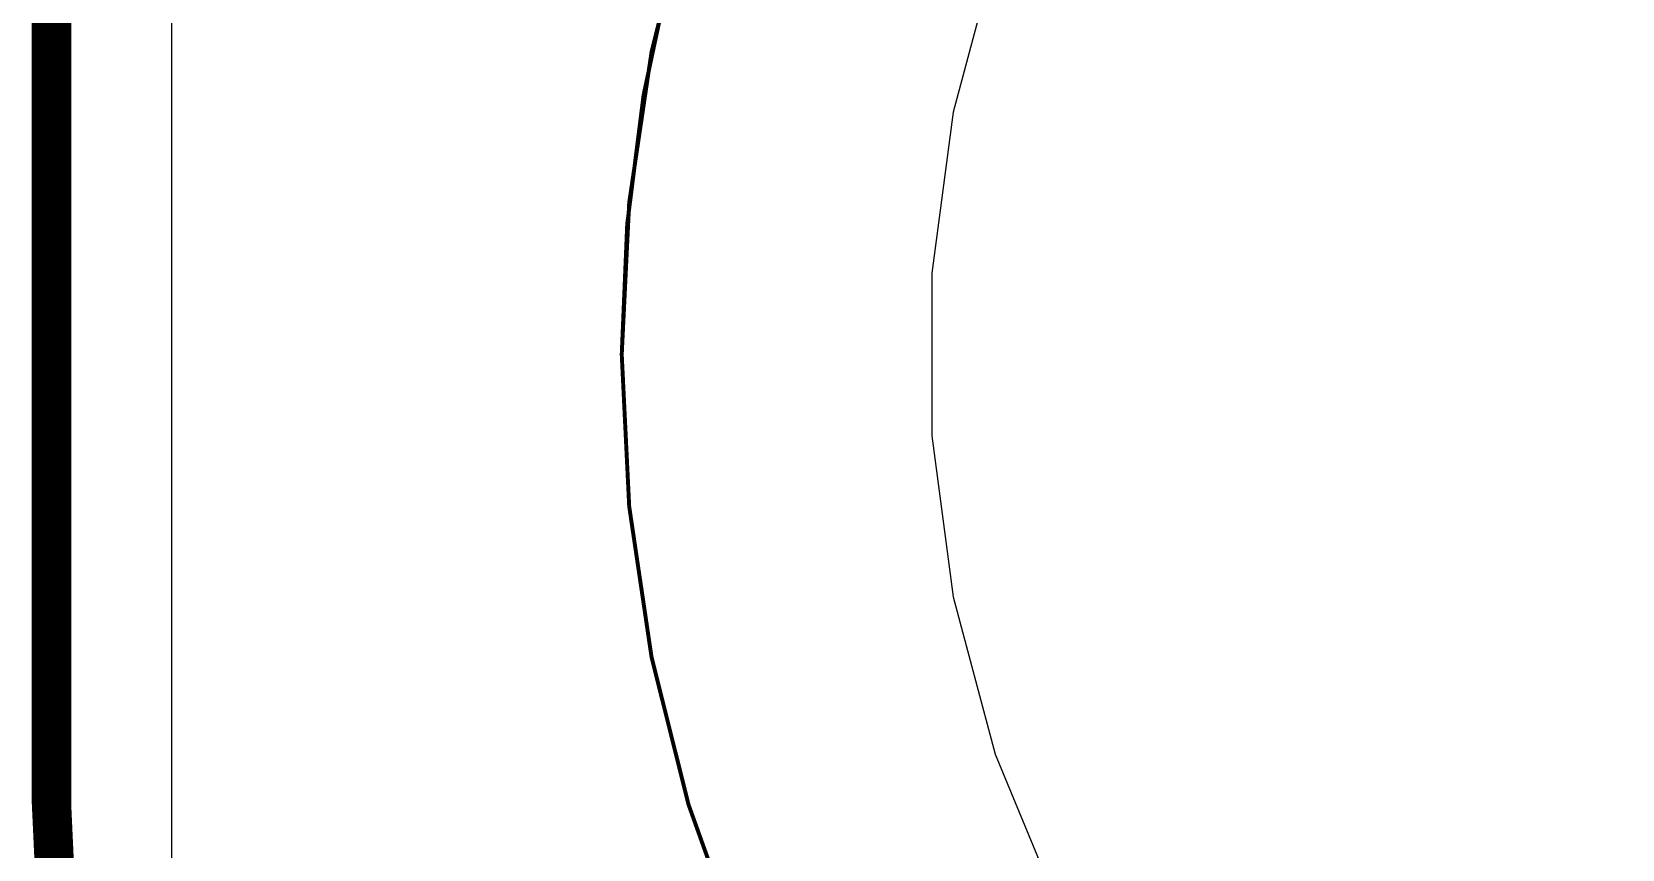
# Model space of a CAD drawing. Header units: inches. Extents: x -0.7 to 8.56, y -0.56 to 6.25.
# Drawn here: x -0.2718 to -0.0699, y -0.0628 to 0.041 of the extents above; entities that cross this region are included whole.
import ezdxf

# ---------------------------------------------------------------- set-up
doc = ezdxf.new("R2010")
doc.units = ezdxf.units.IN
doc.header["$MEASUREMENT"] = 0
for name, color, linetype in [('Board Outline', 216, 'Continuous'), ('Bottom Layer', 5, 'Continuous'), ('Fabrication', 76, 'Continuous'), ('Multi-Layer', 9, 'Continuous'), ('Top Layer', 1, 'Continuous')]:
    doc.layers.add(name, color=color, linetype=linetype)

msp = doc.modelspace()

# ---------------------------------------------------------------- linework, layer by layer
at = {"layer": 'Board Outline'}
for points in [[(-0.26925, -0.05709, 0.005, 0.005, 0), (-0.26925, 3.24409, 0.005, 0.005, 0)], [(-0.26925, -0.05709, 0.005, 0.005, 0), (-0.26925, 3.24409, 0.005, 0.005, 0)], [(-0.26925, -0.05709, 0.005, 0.005, 0), (-0.26925, 3.24409, 0.005, 0.005, 0)], [(-0.26925, -0.05709, 0.005, 0.005, 0), (-0.26925, 3.24409, 0.005, 0.005, 0)], [(-0.0724, -0.25394, 0.005, 0.005, -0.414214), (-0.26925, -0.05709, 0.005, 0.005, 0)], [(-0.0724, -0.25394, 0.005, 0.005, -0.414214), (-0.26925, -0.05709, 0.005, 0.005, 0)], [(-0.0724, -0.25394, 0.005, 0.005, -0.414214), (-0.26925, -0.05709, 0.005, 0.005, 0)], [(-0.0724, -0.25394, 0.005, 0.005, -0.414214), (-0.26925, -0.05709, 0.005, 0.005, 0)]]:
    msp.add_lwpolyline(points, format="xyseb", dxfattribs=at)
msp.add_lwpolyline([(-0.2705, -0.05709, 0.0025, 0.0025, 1), (-0.268, -0.05709, 0.0025, 0.0025, 1)], format="xyseb", close=True, dxfattribs=at)
msp.add_lwpolyline([(-0.2705, -0.05709, 0.0025, 0.0025, 1), (-0.268, -0.05709, 0.0025, 0.0025, 1)], format="xyseb", close=True, dxfattribs=at)
msp.add_lwpolyline([(-0.2705, -0.05709, 0.0025, 0.0025, 1), (-0.268, -0.05709, 0.0025, 0.0025, 1)], format="xyseb", close=True, dxfattribs=at)
msp.add_lwpolyline([(-0.2705, -0.05709, 0.0025, 0.0025, 1), (-0.268, -0.05709, 0.0025, 0.0025, 1)], format="xyseb", close=True, dxfattribs=at)
msp.add_lwpolyline([(-0.2705, -0.05709, 0.0025, 0.0025, 1), (-0.268, -0.05709, 0.0025, 0.0025, 1)], format="xyseb", close=True, dxfattribs=at)
msp.add_lwpolyline([(-0.2705, -0.05709, 0.0025, 0.0025, 1), (-0.268, -0.05709, 0.0025, 0.0025, 1)], format="xyseb", close=True, dxfattribs=at)
msp.add_lwpolyline([(-0.2705, -0.05709, 0.0025, 0.0025, 1), (-0.268, -0.05709, 0.0025, 0.0025, 1)], format="xyseb", close=True, dxfattribs=at)
msp.add_lwpolyline([(-0.2705, -0.05709, 0.0025, 0.0025, 1), (-0.268, -0.05709, 0.0025, 0.0025, 1)], format="xyseb", close=True, dxfattribs=at)
at = {"layer": 'Bottom Layer'}
for p, q in [((-0.25396, -0.05709), (-0.25396, 1.38475)), ((-0.14944, 0.05073), (-0.15479, 0.03079)), ((-0.15479, 0.03079), (-0.15748, 0.01032)), ((-0.15748, 0.01032), (-0.15748, -0.01032)), ((-0.15748, -0.01032), (-0.15479, -0.03079)), ((-0.15479, -0.03079), (-0.14944, -0.05073)), ((-0.14944, -0.05073), (-0.14154, -0.0698)), ((-0.25396, -0.06899), (-0.25396, -0.05709))]:
    msp.add_line(p, q, dxfattribs=at)
at = {"layer": 'Fabrication'}
for points in [[(-0.12774, 0.19871, 0.0005, 0.0005, -0.992827), (0.13057, -0.19685, 0.0005, 0.0005, 0)], [(-0.12774, 0.19871, 0.0005, 0.0005, -0.992827), (0.13057, -0.19685, 0.0005, 0.0005, 0)], [(-0.1797, 0.08039, 0.0005, 0.0005, -1.839785), (-0.00001, -0.19685, 0.0005, 0.0005, 0)], [(-0.1797, 0.08039, 0.0005, 0.0005, -1.839785), (-0.00001, -0.19685, 0.0005, 0.0005, 0)], [(-0.19686, 0, 0.0005, 0.0005, -0.105562), (-0.1797, 0.08039, 0.0005, 0.0005, 0)], [(-0.19686, 0, 0.0005, 0.0005, -0.105562), (-0.1797, 0.08039, 0.0005, 0.0005, 0)], [(-0.00001, -0.19685, 0.0005, 0.0005, -0.414213), (-0.19686, 0, 0.0005, 0.0005, 0)], [(-0.00001, -0.19685, 0.0005, 0.0005, -0.414213), (-0.19686, 0, 0.0005, 0.0005, 0)]]:
    msp.add_lwpolyline(points, format="xyseb", dxfattribs=at)
for points in [[(0.19684, 0, 0.0005, 0.0005, 1), (-0.19686, 0, 0.0005, 0.0005, 1)], [(0.19684, 0, 0.0005, 0.0005, 1), (-0.19686, 0, 0.0005, 0.0005, 1)], [(-0.19699, 0, 0.00025, 0.00025, 1), (-0.19674, 0, 0.00025, 0.00025, 1)], [(-0.19699, 0, 0.00025, 0.00025, 1), (-0.19674, 0, 0.00025, 0.00025, 1)], [(-0.19699, 0, 0.00025, 0.00025, 1), (-0.19674, 0, 0.00025, 0.00025, 1)], [(-0.19699, 0, 0.00025, 0.00025, 1), (-0.19674, 0, 0.00025, 0.00025, 1)], [(-0.19699, 0, 0.00025, 0.00025, 1), (-0.19674, 0, 0.00025, 0.00025, 1)], [(-0.19699, 0, 0.00025, 0.00025, 1), (-0.19674, 0, 0.00025, 0.00025, 1)]]:
    msp.add_lwpolyline(points, format="xyseb", close=True, dxfattribs=at)
at = {"layer": 'Multi-Layer'}
for p, q in [((-0.14944, 0.05073), (-0.15479, 0.03079)), ((-0.15479, 0.03079), (-0.15748, 0.01032)), ((-0.15748, 0.01032), (-0.15748, 0)), ((-0.15748, 0), (-0.15748, 0)), ((-0.15748, 0), (-0.15748, -0.01032)), ((-0.15748, -0.01032), (-0.15479, -0.03079)), ((-0.15479, -0.03079), (-0.14944, -0.05073)), ((-0.14944, -0.05073), (-0.14154, -0.0698))]:
    msp.add_line(p, q, dxfattribs=at)
at = {"layer": 'Top Layer'}
for p, q in [((-0.25396, -0.05709), (-0.25396, 1.38475)), ((-0.14944, 0.05073), (-0.15479, 0.03079)), ((-0.15479, 0.03079), (-0.15748, 0.01032)), ((-0.15748, 0.01032), (-0.15748, -0.01032)), ((-0.15748, -0.01032), (-0.15479, -0.03079)), ((-0.15479, -0.03079), (-0.14944, -0.05073)), ((-0.14944, -0.05073), (-0.14154, -0.0698)), ((-0.25396, -0.06899), (-0.25396, -0.05709))]:
    msp.add_line(p, q, dxfattribs=at)

doc.saveas('drawing.dxf')
